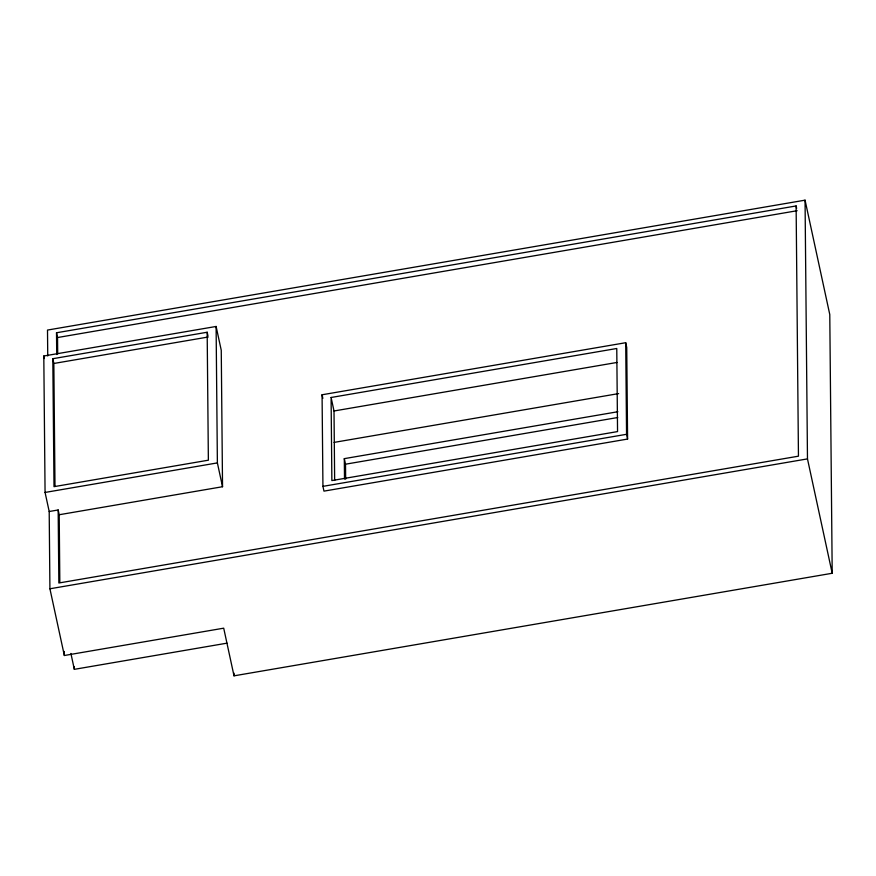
<?xml version="1.0" encoding="UTF-8"?>
<svg xmlns="http://www.w3.org/2000/svg" width="876" height="876" viewBox="0 0 876 876"><rect width="100%" height="100%" fill="white"/><g stroke="black" fill="none" stroke-linecap="round" stroke-linejoin="round"><path stroke-width="1.31" d="M59.831 582.354L59.207 514.738L222.537 486.727L221.256 350.29L216.109 326.463L43.8 356.006L45.07 492.443L49.198 511.507L49.921 588.782L64.342 655.5L223.709 628.18L234.012 675.834L832.2 573.265L829.78 314.55L805.055 200.166L47.501 330.066L47.742 355.974M56.721 354.506L56.513 332.77L796.12 205.948L796.634 208.335M57.696 353.838L57.542 337.534L797.149 210.711M207.174 332.245L208.368 460.196L54.005 486.662L52.812 358.711L207.174 332.245L207.941 335.815M54.991 485.983L53.841 363.474L208.203 337.008M322.072 394.769L625.705 342.713L626.734 347.476L627.588 439.062L323.967 491.129L322.937 486.355L322.072 394.769L322.85 398.35M331.095 397.485L616.77 348.495L617.547 431.583L331.862 480.574L331.095 397.485L334.008 410.986L334.654 480.453M334.008 410.986L617 362.456M334.063 442.402L618.631 393.598M45.07 492.443L217.379 462.9L216.109 326.463M344.509 479.073L344.312 458.641L617.865 411.731M49.198 511.507L58.166 509.974L59.207 514.738M345.659 479.183L345.516 464.203L617.722 417.524M322.937 486.355L626.559 434.299L625.705 342.713M49.921 588.782L807.475 458.882L805.055 200.166M70.901 653.452L74.329 669.341L226.994 643.159M807.475 458.882L832.2 573.265M626.559 434.299L627.588 439.062M344.312 458.641L345.516 464.203M217.379 462.9L222.537 486.727M56.513 332.77L57.542 337.534M52.812 358.711L53.841 363.474M43.8 356.006L44.347 358.547M796.12 205.948L798.452 456.177L58.856 583L58.166 509.974M233.98 673.129L234.012 675.834M74.307 666.614L74.329 669.341M64.309 651.448L64.342 655.5"/></g></svg>
